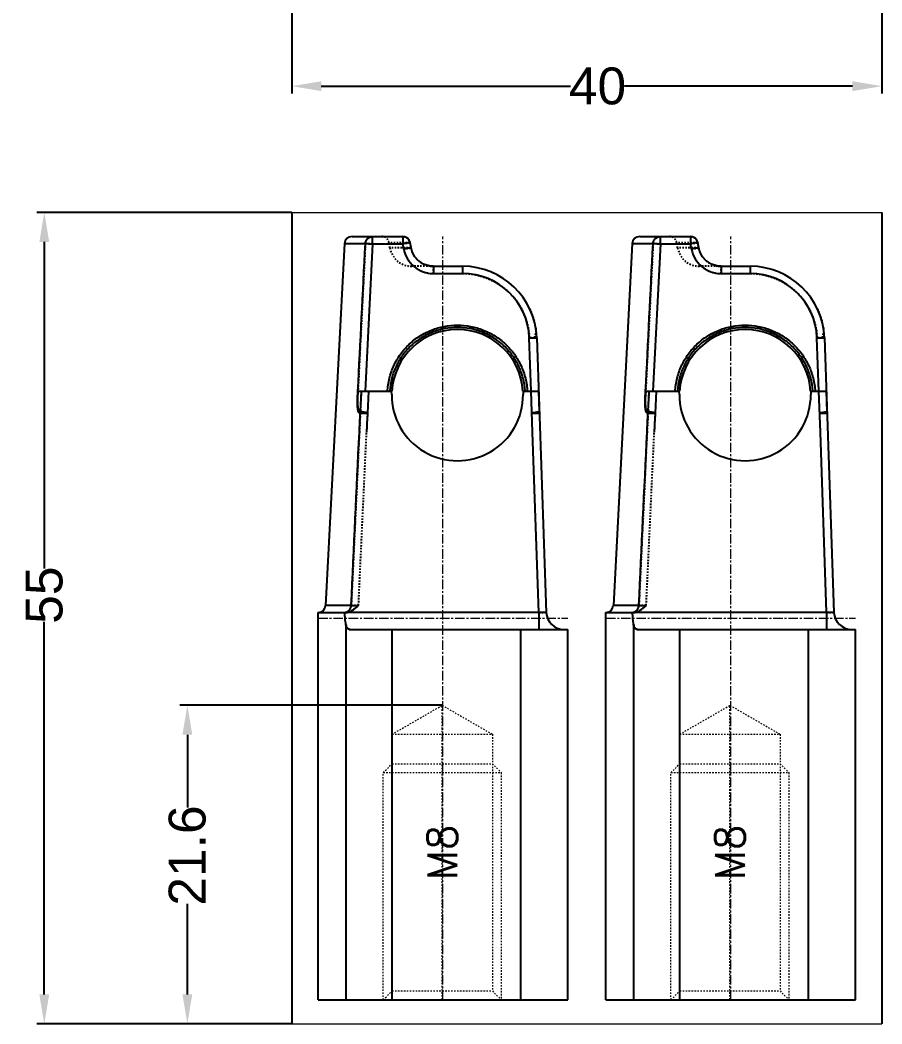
# Model space of a CAD drawing. Header units: inches. Extents: x -1272 to 960, y 895 to 1216.
# Drawn here: x -1048.6 to -990.2, y 1026.1 to 1094.2 of the extents above; entities that cross this region are included whole.
import ezdxf
from ezdxf.enums import TextEntityAlignment as Align

# ---------------------------------------------------------------- set-up
doc = ezdxf.new("R2010")
doc.units = ezdxf.units.IN
doc.header["$MEASUREMENT"] = 0
doc.linetypes.add('CENTER', pattern=[0.6, 0.375, -0.075, 0.075, -0.075])
doc.linetypes.add('HIDDEN', pattern=[0.2, 0.1, -0.1])
doc.layers.add('22', color=7, linetype='Continuous')
doc.layers.add('dim', color=82, linetype='Continuous', lineweight=9)
doc.layers.add('screw', color=33, linetype='Continuous', lineweight=13)
doc.styles.get("Standard").update_dxf_attribs({"font": 'arial.ttf'})
doc.styles.add('TXT', font='txt.shx', dxfattribs={"bigfont": 'gbcbig.shx'})
doc.dimstyles.new('副本 STANDARD', dxfattribs={"dimtxt": 6, "dimasz": 4, "dimexe": 2, "dimexo": 0, "dimgap": 0, "dimtad": 0, "dimdsep": 46, "dimlunit": 6, "dimtxsty": 'Standard', "dimcen": 0, "dimclrd": 4, "dimclre": 4, "dimclrt": 6, "dimazin": 2, "dimtfac": 2, "dimtofl": 0, "dimtmove": 1, "dimatfit": 3, "dimfxl": 0, "dimtolj": 1, "dimtzin": 0, "dimarcsym": 0})

# ---------------------------------------------------------------- blocks, each defined once
blk = doc.blocks.new('*D100')
at = {"layer": 'Defpoints', "color": 0, "transparency": 16777216}
for p in [(-1030.199, 1081.109), (-1046.974, 1026.109), (-1030.199, 1026.109)]:
    blk.add_point(p, dxfattribs=at)
at = {"layer": 'dim', "color": 4, "lineweight": -2, "transparency": 16777216}
for p, q in [((-1030.199, 1081.109), (-1047.473, 1081.109)), ((-1046.974, 1079.109), (-1046.974, 1056.971)), ((-1046.974, 1028.109), (-1046.974, 1053.371)), ((-1030.199, 1026.109), (-1047.473, 1026.109))]:
    blk.add_line(p, q, dxfattribs=at)
at = {"layer": 'dim', "color": 4, "transparency": 16777216}
for points in [[(-1047.307, 1079.109), (-1046.64, 1079.109), (-1046.974, 1081.109)], [(-1047.307, 1028.109), (-1046.64, 1028.109), (-1046.974, 1026.109)]]:
    blk.add_solid(points, dxfattribs=at)
at = {"layer": 'dim', "color": 6, "transparency": 16777216, "insert": (-1046.974, 1055.171), "char_height": 2.5, "attachment_point": 5, "rotation": 90}
blk.add_mtext('\\A1;55', dxfattribs=at)
blk = doc.blocks.new('*D103')
at = {"layer": 'Defpoints', "color": 0, "transparency": 16777216}
for p in [(-1030.199, 1096.051), (-990.199, 1096.051), (-990.199, 1089.671)]:
    blk.add_point(p, dxfattribs=at)
at = {"layer": 'dim', "color": 4, "lineweight": -2, "transparency": 16777216}
for p, q in [((-1030.199, 1096.051), (-1030.199, 1089.171)), ((-990.199, 1096.051), (-990.199, 1089.171)), ((-1028.199, 1089.671), (-1011.31, 1089.671)), ((-992.199, 1089.671), (-1007.637, 1089.671))]:
    blk.add_line(p, q, dxfattribs=at)
at = {"layer": 'dim', "color": 4, "transparency": 16777216}
for points in [[(-1028.199, 1090.004), (-1028.199, 1089.337), (-1030.199, 1089.671)], [(-992.199, 1090.004), (-992.199, 1089.337), (-990.199, 1089.671)]]:
    blk.add_solid(points, dxfattribs=at)
at = {"layer": 'dim', "color": 6, "transparency": 16777216, "insert": (-1009.474, 1089.671), "char_height": 2.5, "attachment_point": 5}
blk.add_mtext('\\A1;40', dxfattribs=at)
blk = doc.blocks.new('*D106')
at = {"layer": 'Defpoints', "color": 0, "transparency": 16777216}
for p in [(-1019.999, 1047.706), (-1037.275, 1026.109), (-1030.199, 1026.109)]:
    blk.add_point(p, dxfattribs=at)
at = {"layer": 'dim', "color": 4, "lineweight": -2, "transparency": 16777216}
for p, q in [((-1019.999, 1047.706), (-1037.775, 1047.706)), ((-1037.275, 1045.706), (-1037.275, 1040.789)), ((-1037.275, 1028.109), (-1037.275, 1034.255)), ((-1030.199, 1026.109), (-1037.775, 1026.109))]:
    blk.add_line(p, q, dxfattribs=at)
at = {"layer": 'dim', "color": 4, "transparency": 16777216}
for points in [[(-1037.609, 1045.706), (-1036.942, 1045.706), (-1037.275, 1047.706)], [(-1037.609, 1028.109), (-1036.942, 1028.109), (-1037.275, 1026.109)]]:
    blk.add_solid(points, dxfattribs=at)
at = {"layer": 'dim', "color": 6, "transparency": 16777216, "insert": (-1037.275, 1037.522), "char_height": 2.5, "attachment_point": 5, "rotation": 90}
blk.add_mtext('\\A1;21.6', dxfattribs=at)

msp = doc.modelspace()

# ---------------------------------------------------------------- linework, layer by layer
for p, q in [((-1030.199, 1081.109), (-1030.199, 1026.109)), ((-990.199, 1081.109), (-990.199, 1026.109))]:
    msp.add_line(p, q)
at = {"layer": '22', "color": 7, "linetype": 'Continuous'}
for p, q in [((-1026.115, 1079.475), (-1022.673, 1079.475)), ((-1024.717, 1078.982), (-1024.717, 1079.475)), ((-1022.673, 1079.475), (-1022.673, 1078.982)), ((-1006.615, 1079.475), (-1003.173, 1079.475)), ((-1005.217, 1078.982), (-1005.217, 1079.475)), ((-1003.173, 1079.475), (-1003.173, 1078.982)), ((-1026.618, 1078.999), (-1027.903, 1054.475)), ((-1026.618, 1078.999), (-1025.212, 1078.999)), ((-1024.717, 1078.982), (-1025.219, 1068.988)), ((-1024.717, 1078.982), (-1022.673, 1078.982)), ((-1022.61, 1078.633), (-1022.673, 1078.982)), ((-1022.115, 1078.714), (-1022.179, 1079.063)), ((-1007.118, 1078.999), (-1008.403, 1054.475)), ((-1007.118, 1078.999), (-1005.712, 1078.999)), ((-1005.217, 1078.982), (-1005.719, 1068.988)), ((-1005.217, 1078.982), (-1003.173, 1078.982)), ((-1003.11, 1078.633), (-1003.173, 1078.982)), ((-1002.615, 1078.714), (-1002.679, 1079.063)), ((-1021.589, 1077.821), (-1021.854, 1078.103)), ((-1002.089, 1077.821), (-1002.354, 1078.103)), ((-1020.597, 1077.465), (-1020.887, 1077.493)), ((-1020.597, 1077.465), (-1020.598, 1076.972)), ((-1020.597, 1077.465), (-1018.619, 1077.465)), ((-1018.619, 1077.465), (-1018.619, 1076.972)), ((-1001.097, 1077.465), (-1001.387, 1077.493)), ((-1001.097, 1077.465), (-1001.098, 1076.972)), ((-1001.097, 1077.465), (-999.119, 1077.465)), ((-999.119, 1077.465), (-999.119, 1076.972)), ((-1020.598, 1076.972), (-1018.619, 1076.972)), ((-1001.098, 1076.972), (-999.119, 1076.972)), ((-1013.973, 1068.988), (-1014.1, 1072.607)), ((-1013.598, 1072.616), (-1012.948, 1054.007)), ((-994.473, 1068.988), (-994.6, 1072.607)), ((-994.098, 1072.616), (-993.448, 1054.007)), ((-1025.739, 1068.499), (-1025.714, 1068.99)), ((-1025.712, 1068.5), (-1025.688, 1068.988)), ((-1025.688, 1068.988), (-1023.431, 1068.988)), ((-1025.542, 1067.611), (-1025.478, 1068.988)), ((-1024.993, 1068.988), (-1025.066, 1067.51)), ((-1023.42, 1068.779), (-1023.431, 1068.988)), ((-1014.51, 1068.988), (-1014.521, 1068.78)), ((-1014.51, 1068.988), (-1013.481, 1068.988)), ((-1013.871, 1066.217), (-1013.974, 1068.988)), ((-1013.481, 1068.988), (-1013.432, 1067.603)), ((-1006.239, 1068.499), (-1006.214, 1068.99)), ((-1006.212, 1068.5), (-1006.188, 1068.988)), ((-1006.188, 1068.988), (-1003.931, 1068.988)), ((-1006.042, 1067.611), (-1005.978, 1068.988)), ((-1005.493, 1068.988), (-1005.566, 1067.51)), ((-1003.92, 1068.779), (-1003.931, 1068.988)), ((-995.01, 1068.988), (-995.021, 1068.78)), ((-995.01, 1068.988), (-993.981, 1068.988)), ((-994.371, 1066.217), (-994.474, 1068.988)), ((-993.981, 1068.988), (-993.932, 1067.603)), ((-1025.542, 1067.611), (-1025.599, 1067.611)), ((-1006.042, 1067.611), (-1006.099, 1067.611)), ((-1025.614, 1067.512), (-1025.558, 1067.512)), ((-1006.114, 1067.512), (-1006.058, 1067.512)), ((-1013.45, 1054.007), (-1013.871, 1066.217)), ((-993.95, 1054.007), (-994.371, 1066.217)), ((-1028.405, 1027.743), (-1028.405, 1053.999)), ((-1028.405, 1053.999), (-1026.534, 1053.999)), ((-1026.17, 1054.475), (-1027.903, 1054.475)), ((-1013.45, 1054.007), (-1026.428, 1054.007)), ((-1013.45, 1054.007), (-1013.45, 1052.843)), ((-1008.905, 1027.743), (-1008.905, 1053.999)), ((-1008.905, 1053.999), (-1007.034, 1053.999)), ((-1006.67, 1054.475), (-1008.403, 1054.475)), ((-993.95, 1054.007), (-1006.928, 1054.007)), ((-993.95, 1054.007), (-993.95, 1052.843)), ((-1026.527, 1053.181), (-1026.527, 1027.743)), ((-1026.239, 1052.843), (-1011.492, 1052.843)), ((-1023.387, 1027.743), (-1023.387, 1052.843)), ((-1014.692, 1052.843), (-1014.692, 1027.743)), ((-1011.492, 1027.743), (-1011.492, 1052.843)), ((-1007.027, 1053.181), (-1007.027, 1027.743)), ((-1006.739, 1052.843), (-991.992, 1052.843)), ((-1003.887, 1027.743), (-1003.887, 1052.843)), ((-995.192, 1052.843), (-995.192, 1027.743)), ((-991.992, 1027.743), (-991.992, 1052.843)), ((-1028.405, 1027.743), (-1011.492, 1027.743)), ((-1008.905, 1027.743), (-991.992, 1027.743))]:
    msp.add_line(p, q, dxfattribs=at)
at = {"layer": '22', "color": 8, "linetype": 'HIDDEN'}
for p, q in [((-1025.212, 1078.999), (-1025.715, 1068.988)), ((-1023.544, 1078.711), (-1023.606, 1079.06)), ((-1022.186, 1079.06), (-1023.606, 1079.06)), ((-1022.122, 1078.711), (-1023.544, 1078.711)), ((-1022.186, 1079.06), (-1022.122, 1078.711)), ((-1022.115, 1078.714), (-1022.122, 1078.711)), ((-1005.712, 1078.999), (-1006.215, 1068.988)), ((-1004.044, 1078.711), (-1004.106, 1079.06)), ((-1002.686, 1079.06), (-1004.106, 1079.06)), ((-1002.622, 1078.711), (-1004.044, 1078.711)), ((-1002.686, 1079.06), (-1002.622, 1078.711)), ((-1002.615, 1078.714), (-1002.622, 1078.711)), ((-1022.037, 1078.439), (-1022.037, 1078.439)), ((-1002.537, 1078.439), (-1002.537, 1078.439)), ((-1020.597, 1077.465), (-1022.06, 1077.465)), ((-1020.885, 1077.492), (-1020.886, 1077.493)), ((-1020.595, 1076.972), (-1020.595, 1077.465)), ((-1001.097, 1077.465), (-1002.56, 1077.465)), ((-1001.385, 1077.492), (-1001.386, 1077.493)), ((-1001.095, 1076.972), (-1001.095, 1077.465)), ((-1014.384, 1075.144), (-1014.399, 1075.144)), ((-994.884, 1075.144), (-994.899, 1075.144)), ((-1025.715, 1068.988), (-1025.688, 1068.988)), ((-1025.489, 1068.988), (-1025.559, 1067.512)), ((-1023.56, 1068.988), (-1023.558, 1069.011)), ((-1023.413, 1068.988), (-1023.431, 1068.988)), ((-1014.528, 1068.988), (-1014.51, 1068.988)), ((-1014.383, 1069.011), (-1014.382, 1068.988)), ((-1013.471, 1068.988), (-1013.481, 1068.988)), ((-1006.215, 1068.988), (-1006.188, 1068.988)), ((-1005.989, 1068.988), (-1006.059, 1067.512)), ((-1004.06, 1068.988), (-1004.058, 1069.011)), ((-1003.913, 1068.988), (-1003.931, 1068.988)), ((-995.028, 1068.988), (-995.01, 1068.988)), ((-994.883, 1069.011), (-994.882, 1068.988)), ((-993.971, 1068.988), (-993.981, 1068.988)), ((-1025.625, 1066.092), (-1025.713, 1064.214)), ((-1025.673, 1054.484), (-1025.128, 1066.217)), ((-1025.619, 1066.216), (-1025.625, 1066.092)), ((-1006.125, 1066.092), (-1006.213, 1064.214)), ((-1006.173, 1054.484), (-1005.628, 1066.217)), ((-1006.119, 1066.216), (-1006.125, 1066.092)), ((-1025.713, 1064.214), (-1025.826, 1061.797)), ((-1006.213, 1064.214), (-1006.326, 1061.797)), ((-1025.827, 1061.797), (-1026.17, 1054.475)), ((-1006.327, 1061.797), (-1006.67, 1054.475))]:
    msp.add_line(p, q, dxfattribs=at)
at = {"layer": '22', "color": 7, "linetype": 'Continuous'}
for points in [[(-1021.854, 1078.103), (-1022.037, 1078.439), (-1022.115, 1078.714)], [(-1002.354, 1078.103), (-1002.537, 1078.439), (-1002.615, 1078.714)], [(-1020.886, 1077.493), (-1021.26, 1077.613), (-1021.589, 1077.822)], [(-1001.386, 1077.493), (-1001.76, 1077.613), (-1002.089, 1077.822)]]:
    msp.add_lwpolyline(points, dxfattribs=at)
for centre, radius, start, end in [((-1026.116, 1078.973), 0.502, 89.95442, 177), ((-1022.673, 1078.973), 0.502, 10.31429, 90.01395), ((-1006.616, 1078.973), 0.502, 89.95442, 177), ((-1003.173, 1078.973), 0.502, 10.31429, 90.01395), ((-1018.619, 1072.44), 5.025, 2, 90), ((-999.119, 1072.44), 5.025, 2, 90), ((-1018.62, 1072.449), 4.523, 1.99983, 89.99444), ((-999.12, 1072.449), 4.523, 1.99983, 89.99444), ((-1018.971, 1068.73), 4.45, 3.32495, 176.67505), ((-999.471, 1068.73), 4.45, 3.32495, 176.67505), ((-1019.144, 1068.73), 4.423, 176.35557, 176.65611), ((-1018.757, 1068.733), 4.383, 3.33362, 3.63618), ((-999.644, 1068.73), 4.423, 176.35557, 176.65611), ((-999.257, 1068.733), 4.383, 3.33362, 3.63618), ((-1018.971, 1068.73), 4.45, 179.37485, 0.63696), ((-999.471, 1068.73), 4.45, 179.37485, 0.63696), ((-1025.106, 1067.486), 0.508, 165.75436, 177.06861), ((-1025.052, 1067.486), 0.507, 167.33946, 176.92664), ((-1013.921, 1067.486), 0.502, 2, 13.44966), ((-1005.606, 1067.486), 0.508, 165.75436, 177.06861), ((-1005.552, 1067.486), 0.507, 167.33946, 176.92664), ((-994.421, 1067.486), 0.502, 2, 13.44966), ((-1028.405, 1054.501), 0.502, 269.99903, 356.99995), ((-1026.664, 1054.487), 0.489, 277.58419, 287.28105), ((-1026.536, 1054.718), 0.719, 270.10342, 278.63975), ((-1011.742, 1054.049), 1.206, 182, 270), ((-1008.905, 1054.501), 0.502, 269.99903, 356.99995), ((-1007.164, 1054.487), 0.489, 277.58419, 287.28105), ((-1007.036, 1054.718), 0.719, 270.10342, 278.63975), ((-992.242, 1054.049), 1.206, 182, 270)]:
    msp.add_arc(centre, radius, start, end, dxfattribs=at)
at = {"layer": '22', "color": 8, "linetype": 'HIDDEN'}
for centre, radius, start, end in [((-1024.101, 1078.973), 0.502, 10, 89.95334), ((-1022.672, 1078.989), 0.486, 67.03486, 70.36338), ((-1022.677, 1078.98), 0.497, 50.16947, 66.97395), ((-1022.675, 1078.981), 0.494, 48.27857, 50.1403), ((-1022.682, 1078.975), 0.504, 29.66826, 48.21024), ((-1022.689, 1078.972), 0.512, 9.9235, 29.53597), ((-1004.601, 1078.973), 0.502, 10, 89.95334), ((-1003.172, 1078.989), 0.486, 67.03486, 70.36338), ((-1003.177, 1078.98), 0.497, 50.16947, 66.97395), ((-1003.175, 1078.981), 0.494, 48.27857, 50.1403), ((-1003.182, 1078.975), 0.504, 29.66826, 48.21024), ((-1003.189, 1078.972), 0.512, 9.9235, 29.53597), ((-1022.06, 1078.973), 1.508, 190, 270.08563), ((-1022.673, 1078.973), 0.502, 10.02286, 10.31429), ((-1002.56, 1078.973), 1.508, 190, 270.08563), ((-1003.173, 1078.973), 0.502, 10.02286, 10.31429), ((-1020.6, 1079.037), 1.571, 244.6151, 245.60018), ((-1020.596, 1079.048), 1.582, 245.63222, 260.49387), ((-1020.595, 1079.055), 1.59, 260.50016, 269.58313), ((-1020.595, 1079.048), 1.583, 269.59076, 270.08436), ((-1001.1, 1079.037), 1.571, 244.6151, 245.60018), ((-1001.096, 1079.048), 1.582, 245.63222, 260.49387), ((-1001.095, 1079.055), 1.59, 260.50016, 269.58313), ((-1001.095, 1079.048), 1.583, 269.59076, 270.08436), ((-1026.663, 1054.484), 0.485, 270.01752, 277.59467), ((-1007.163, 1054.484), 0.485, 270.01752, 277.59467)]:
    msp.add_arc(centre, radius, start, end, dxfattribs=at)
at = {"layer": '22', "color": 7, "linetype": 'Continuous'}
for points, knots in [([(-1025.212, 1078.999), (-1025.209, 1079.062), (-1025.178, 1079.188), (-1025.067, 1079.346), (-1024.906, 1079.451), (-1024.779, 1079.475), (-1024.717, 1079.475)], [0, 0, 0, 0, 0.251661, 0.502266, 0.751556, 1, 1, 1, 1]), ([(-1005.712, 1078.999), (-1005.709, 1079.062), (-1005.678, 1079.188), (-1005.567, 1079.346), (-1005.406, 1079.451), (-1005.279, 1079.475), (-1005.217, 1079.475)], [0, 0, 0, 0, 0.251661, 0.502266, 0.751556, 1, 1, 1, 1]), ([(-1025.212, 1078.999), (-1025.193, 1079), (-1025.135, 1078.999), (-1025.028, 1078.996), (-1024.883, 1078.99), (-1024.775, 1078.985), (-1024.717, 1078.982)], [0, 0, 0, 0, 0.119262, 0.345616, 0.65159, 1, 1, 1, 1]), ([(-1022.179, 1079.063), (-1022.179, 1079.063), (-1022.18, 1079.063), (-1022.182, 1079.063), (-1022.185, 1079.063), (-1022.191, 1079.063), (-1022.202, 1079.061), (-1022.218, 1079.059), (-1022.239, 1079.056), (-1022.264, 1079.052), (-1022.293, 1079.047), (-1022.338, 1079.04), (-1022.403, 1079.03), (-1022.487, 1079.017), (-1022.578, 1079), (-1022.641, 1078.987), (-1022.673, 1078.982)], [0, 0, 0, 0, 0.001474, 0.005186, 0.011245, 0.019655, 0.04348, 0.076507, 0.118392, 0.168734, 0.227098, 0.2929, 0.444277, 0.617165, 0.805019, 1, 1, 1, 1]), ([(-1022.115, 1078.714), (-1022.115, 1078.714), (-1022.117, 1078.714), (-1022.119, 1078.714), (-1022.122, 1078.714), (-1022.129, 1078.713), (-1022.141, 1078.712), (-1022.158, 1078.71), (-1022.178, 1078.707), (-1022.202, 1078.703), (-1022.228, 1078.699), (-1022.269, 1078.692), (-1022.329, 1078.682), (-1022.412, 1078.668), (-1022.508, 1078.651), (-1022.575, 1078.639), (-1022.61, 1078.633)], [0, 0, 0, 0, 0.001761, 0.006113, 0.013065, 0.022527, 0.048543, 0.08309, 0.124934, 0.172627, 0.22482, 0.282416, 0.421231, 0.591497, 0.787839, 1, 1, 1, 1]), ([(-1022.61, 1078.633), (-1022.568, 1078.402), (-1022.399, 1077.951), (-1021.93, 1077.407), (-1021.306, 1077.054), (-1020.832, 1076.972), (-1020.598, 1076.972)], [0, 0, 0, 0, 0.249952, 0.499919, 0.749932, 1, 1, 1, 1]), ([(-1005.712, 1078.999), (-1005.693, 1079), (-1005.635, 1078.999), (-1005.528, 1078.996), (-1005.383, 1078.99), (-1005.275, 1078.985), (-1005.217, 1078.982)], [0, 0, 0, 0, 0.119262, 0.345616, 0.65159, 1, 1, 1, 1]), ([(-1002.679, 1079.063), (-1002.679, 1079.063), (-1002.68, 1079.063), (-1002.682, 1079.063), (-1002.685, 1079.063), (-1002.691, 1079.063), (-1002.702, 1079.061), (-1002.718, 1079.059), (-1002.739, 1079.056), (-1002.764, 1079.052), (-1002.793, 1079.047), (-1002.838, 1079.04), (-1002.903, 1079.03), (-1002.987, 1079.017), (-1003.078, 1079), (-1003.141, 1078.987), (-1003.173, 1078.982)], [0, 0, 0, 0, 0.001474, 0.005186, 0.011245, 0.019655, 0.04348, 0.076507, 0.118392, 0.168734, 0.227098, 0.2929, 0.444277, 0.617165, 0.805019, 1, 1, 1, 1]), ([(-1002.615, 1078.714), (-1002.615, 1078.714), (-1002.617, 1078.714), (-1002.619, 1078.714), (-1002.622, 1078.714), (-1002.629, 1078.713), (-1002.641, 1078.712), (-1002.658, 1078.71), (-1002.678, 1078.707), (-1002.702, 1078.703), (-1002.728, 1078.699), (-1002.769, 1078.692), (-1002.829, 1078.682), (-1002.912, 1078.668), (-1003.008, 1078.651), (-1003.075, 1078.639), (-1003.11, 1078.633)], [0, 0, 0, 0, 0.001761, 0.006113, 0.013065, 0.022527, 0.048543, 0.08309, 0.124934, 0.172627, 0.22482, 0.282416, 0.421231, 0.591497, 0.787839, 1, 1, 1, 1]), ([(-1003.11, 1078.633), (-1003.068, 1078.402), (-1002.899, 1077.951), (-1002.43, 1077.407), (-1001.806, 1077.054), (-1001.332, 1076.972), (-1001.098, 1076.972)], [0, 0, 0, 0, 0.249952, 0.499919, 0.749932, 1, 1, 1, 1]), ([(-1023.717, 1068.988), (-1023.699, 1069.287), (-1023.607, 1069.883), (-1023.305, 1070.734), (-1022.927, 1071.387), (-1022.554, 1071.858), (-1022.138, 1072.29), (-1021.541, 1072.751), (-1020.737, 1073.161), (-1019.871, 1073.418), (-1018.971, 1073.507), (-1018.071, 1073.418), (-1017.205, 1073.161), (-1016.4, 1072.751), (-1015.804, 1072.29), (-1015.387, 1071.858), (-1015.015, 1071.387), (-1014.636, 1070.734), (-1014.335, 1069.883), (-1014.242, 1069.287), (-1014.225, 1068.988)], [0, 0, 0, 0, 0.062451, 0.124941, 0.187457, 0.218774, 0.250099, 0.312571, 0.375028, 0.437484, 0.5, 0.562516, 0.624972, 0.687429, 0.749901, 0.781226, 0.812543, 0.875059, 0.937549, 1, 1, 1, 1]), ([(-1014.383, 1069.011), (-1014.401, 1069.299), (-1014.495, 1069.872), (-1014.79, 1070.69), (-1015.229, 1071.442), (-1015.804, 1072.096), (-1016.494, 1072.626), (-1017.27, 1073.02), (-1018.104, 1073.266), (-1018.971, 1073.351), (-1019.837, 1073.267), (-1020.672, 1073.02), (-1021.448, 1072.626), (-1022.138, 1072.096), (-1022.713, 1071.442), (-1023.152, 1070.691), (-1023.447, 1069.873), (-1023.54, 1069.299), (-1023.558, 1069.011)], [0, 0, 0, 0, 0.062493, 0.124987, 0.187483, 0.249982, 0.31248, 0.374985, 0.437494, 0.499999, 0.562503, 0.625011, 0.687516, 0.750014, 0.812513, 0.87501, 0.937506, 1, 1, 1, 1]), ([(-1004.217, 1068.988), (-1004.199, 1069.287), (-1004.107, 1069.883), (-1003.805, 1070.734), (-1003.427, 1071.387), (-1003.054, 1071.858), (-1002.638, 1072.29), (-1002.041, 1072.751), (-1001.237, 1073.161), (-1000.371, 1073.418), (-999.471, 1073.507), (-998.571, 1073.418), (-997.705, 1073.161), (-996.9, 1072.751), (-996.304, 1072.29), (-995.887, 1071.858), (-995.515, 1071.387), (-995.136, 1070.734), (-994.835, 1069.883), (-994.742, 1069.287), (-994.725, 1068.988)], [0, 0, 0, 0, 0.062451, 0.124941, 0.187457, 0.218774, 0.250099, 0.312571, 0.375028, 0.437484, 0.5, 0.562516, 0.624972, 0.687429, 0.749901, 0.781226, 0.812543, 0.875059, 0.937549, 1, 1, 1, 1]), ([(-994.883, 1069.011), (-994.901, 1069.299), (-994.995, 1069.872), (-995.29, 1070.69), (-995.729, 1071.442), (-996.304, 1072.096), (-996.994, 1072.626), (-997.77, 1073.02), (-998.604, 1073.266), (-999.471, 1073.351), (-1000.337, 1073.267), (-1001.172, 1073.02), (-1001.948, 1072.626), (-1002.638, 1072.096), (-1003.213, 1071.442), (-1003.652, 1070.691), (-1003.947, 1069.873), (-1004.04, 1069.299), (-1004.058, 1069.011)], [0, 0, 0, 0, 0.062493, 0.124987, 0.187483, 0.249982, 0.31248, 0.374985, 0.437494, 0.499999, 0.562503, 0.625011, 0.687516, 0.750014, 0.812513, 0.87501, 0.937506, 1, 1, 1, 1]), ([(-1014.1, 1072.607), (-1014.067, 1072.608), (-1014.003, 1072.61), (-1013.91, 1072.613), (-1013.824, 1072.615), (-1013.759, 1072.617), (-1013.713, 1072.617), (-1013.684, 1072.618), (-1013.658, 1072.618), (-1013.637, 1072.618), (-1013.621, 1072.618), (-1013.61, 1072.617), (-1013.603, 1072.617), (-1013.6, 1072.617), (-1013.599, 1072.616), (-1013.598, 1072.616), (-1013.598, 1072.616)], [0, 0, 0, 0, 0.194825, 0.382556, 0.555367, 0.706773, 0.772642, 0.831069, 0.881465, 0.923399, 0.956463, 0.980315, 0.988736, 0.994803, 0.99852, 1, 1, 1, 1]), ([(-994.6, 1072.607), (-994.567, 1072.608), (-994.503, 1072.61), (-994.41, 1072.613), (-994.324, 1072.615), (-994.259, 1072.617), (-994.213, 1072.617), (-994.184, 1072.618), (-994.158, 1072.618), (-994.137, 1072.618), (-994.121, 1072.618), (-994.11, 1072.617), (-994.103, 1072.617), (-994.1, 1072.617), (-994.099, 1072.616), (-994.098, 1072.616), (-994.098, 1072.616)], [0, 0, 0, 0, 0.194825, 0.382556, 0.555367, 0.706773, 0.772642, 0.831069, 0.881465, 0.923399, 0.956463, 0.980315, 0.988736, 0.994803, 0.99852, 1, 1, 1, 1]), ([(-1025.614, 1067.512), (-1025.616, 1067.512), (-1025.618, 1067.516), (-1025.623, 1067.521), (-1025.63, 1067.528), (-1025.639, 1067.537), (-1025.646, 1067.546), (-1025.654, 1067.555), (-1025.663, 1067.562), (-1025.672, 1067.573), (-1025.679, 1067.589), (-1025.685, 1067.608), (-1025.691, 1067.63), (-1025.698, 1067.654), (-1025.706, 1067.689), (-1025.714, 1067.738), (-1025.725, 1067.801), (-1025.732, 1067.871), (-1025.74, 1067.978), (-1025.746, 1068.123), (-1025.746, 1068.308), (-1025.742, 1068.435), (-1025.739, 1068.499)], [0, 0, 0, 0, 0.005128, 0.011343, 0.022821, 0.034423, 0.046454, 0.057957, 0.068812, 0.081066, 0.097834, 0.118877, 0.141248, 0.165187, 0.191323, 0.248957, 0.31083, 0.380006, 0.457015, 0.625257, 0.80887, 1, 1, 1, 1]), ([(-1025.739, 1068.499), (-1025.737, 1068.5), (-1025.728, 1068.5), (-1025.719, 1068.5), (-1025.712, 1068.5)], [0, 0, 0, 0, 0.186875, 1, 1, 1, 1]), ([(-1025.599, 1067.611), (-1025.604, 1067.611), (-1025.616, 1067.615), (-1025.631, 1067.629), (-1025.645, 1067.65), (-1025.658, 1067.679), (-1025.67, 1067.716), (-1025.685, 1067.779), (-1025.701, 1067.875), (-1025.713, 1068.008), (-1025.719, 1068.16), (-1025.719, 1068.327), (-1025.715, 1068.441), (-1025.712, 1068.5)], [0, 0, 0, 0, 0.017413, 0.038486, 0.06565, 0.099978, 0.141823, 0.191191, 0.311722, 0.458331, 0.626176, 0.809252, 1, 1, 1, 1]), ([(-1013.453, 1068.491), (-1013.453, 1068.491), (-1013.455, 1068.491), (-1013.458, 1068.492), (-1013.461, 1068.492), (-1013.464, 1068.492)], [0, 0, 0, 0, 0.075317, 0.264884, 1, 1, 1, 1]), ([(-1006.114, 1067.512), (-1006.116, 1067.512), (-1006.118, 1067.516), (-1006.123, 1067.521), (-1006.13, 1067.528), (-1006.139, 1067.537), (-1006.146, 1067.546), (-1006.154, 1067.555), (-1006.163, 1067.562), (-1006.172, 1067.573), (-1006.179, 1067.589), (-1006.185, 1067.608), (-1006.191, 1067.63), (-1006.198, 1067.654), (-1006.206, 1067.689), (-1006.214, 1067.738), (-1006.225, 1067.801), (-1006.232, 1067.871), (-1006.24, 1067.978), (-1006.246, 1068.123), (-1006.246, 1068.308), (-1006.242, 1068.435), (-1006.239, 1068.499)], [0, 0, 0, 0, 0.005128, 0.011343, 0.022821, 0.034423, 0.046454, 0.057957, 0.068812, 0.081066, 0.097834, 0.118877, 0.141248, 0.165187, 0.191323, 0.248957, 0.31083, 0.380006, 0.457015, 0.625257, 0.80887, 1, 1, 1, 1]), ([(-1006.239, 1068.499), (-1006.237, 1068.5), (-1006.228, 1068.5), (-1006.219, 1068.5), (-1006.212, 1068.5)], [0, 0, 0, 0, 0.186875, 1, 1, 1, 1]), ([(-1006.099, 1067.611), (-1006.104, 1067.611), (-1006.116, 1067.615), (-1006.131, 1067.629), (-1006.145, 1067.65), (-1006.158, 1067.679), (-1006.17, 1067.716), (-1006.185, 1067.779), (-1006.201, 1067.875), (-1006.213, 1068.008), (-1006.219, 1068.16), (-1006.219, 1068.327), (-1006.215, 1068.441), (-1006.212, 1068.5)], [0, 0, 0, 0, 0.017413, 0.038486, 0.06565, 0.099978, 0.141823, 0.191191, 0.311722, 0.458331, 0.626176, 0.809252, 1, 1, 1, 1]), ([(-993.953, 1068.491), (-993.953, 1068.491), (-993.955, 1068.491), (-993.958, 1068.492), (-993.961, 1068.492), (-993.964, 1068.492)], [0, 0, 0, 0, 0.075317, 0.264884, 1, 1, 1, 1]), ([(-1025.543, 1067.611), (-1025.544, 1067.609), (-1025.546, 1067.605), (-1025.546, 1067.6), (-1025.547, 1067.597)], [0, 0, 0, 0, 0.470256, 1, 1, 1, 1]), ([(-1025.075, 1067.511), (-1025.101, 1067.522), (-1025.155, 1067.536), (-1025.234, 1067.552), (-1025.309, 1067.566), (-1025.377, 1067.577), (-1025.435, 1067.587), (-1025.482, 1067.596), (-1025.517, 1067.604), (-1025.536, 1067.608), (-1025.543, 1067.611)], [0, 0, 0, 0, 0.176381, 0.34705, 0.506964, 0.65148, 0.776338, 0.877867, 0.953088, 1, 1, 1, 1]), ([(-1013.432, 1067.602), (-1013.432, 1067.601), (-1013.436, 1067.598), (-1013.443, 1067.595), (-1013.455, 1067.591), (-1013.479, 1067.585), (-1013.52, 1067.576), (-1013.58, 1067.565), (-1013.654, 1067.552), (-1013.737, 1067.538), (-1013.828, 1067.523), (-1013.89, 1067.511), (-1013.922, 1067.505)], [0, 0, 0, 0, 0.007753, 0.023472, 0.048113, 0.081652, 0.174351, 0.298335, 0.448946, 0.620495, 0.806501, 1, 1, 1, 1]), ([(-1006.043, 1067.611), (-1006.044, 1067.609), (-1006.046, 1067.605), (-1006.046, 1067.6), (-1006.047, 1067.597)], [0, 0, 0, 0, 0.470256, 1, 1, 1, 1]), ([(-1005.575, 1067.511), (-1005.601, 1067.522), (-1005.655, 1067.536), (-1005.734, 1067.552), (-1005.809, 1067.566), (-1005.877, 1067.577), (-1005.935, 1067.587), (-1005.982, 1067.596), (-1006.017, 1067.604), (-1006.036, 1067.608), (-1006.043, 1067.611)], [0, 0, 0, 0, 0.176381, 0.34705, 0.506964, 0.65148, 0.776338, 0.877867, 0.953088, 1, 1, 1, 1]), ([(-993.932, 1067.602), (-993.932, 1067.601), (-993.936, 1067.598), (-993.943, 1067.595), (-993.955, 1067.591), (-993.979, 1067.585), (-994.02, 1067.576), (-994.08, 1067.565), (-994.154, 1067.552), (-994.237, 1067.538), (-994.328, 1067.523), (-994.39, 1067.511), (-994.422, 1067.505)], [0, 0, 0, 0, 0.007753, 0.023472, 0.048113, 0.081652, 0.174351, 0.298335, 0.448946, 0.620495, 0.806501, 1, 1, 1, 1]), ([(-1025.619, 1066.216), (-1025.608, 1066.432), (-1025.587, 1066.864), (-1025.568, 1067.296), (-1025.558, 1067.512)], [0, 0, 0, 0, 0.500127, 1, 1, 1, 1]), ([(-1025.558, 1067.512), (-1025.55, 1067.514), (-1025.531, 1067.516), (-1025.494, 1067.517), (-1025.445, 1067.518), (-1025.359, 1067.518), (-1025.232, 1067.516), (-1025.126, 1067.513), (-1025.069, 1067.511)], [0, 0, 0, 0, 0.046272, 0.121207, 0.222725, 0.347868, 0.653103, 1, 1, 1, 1]), ([(-1025.066, 1067.51), (-1025.079, 1067.295), (-1025.105, 1066.864), (-1025.124, 1066.432), (-1025.134, 1066.217)], [0, 0, 0, 0, 0.499999, 1, 1, 1, 1]), ([(-1013.916, 1067.503), (-1013.884, 1067.505), (-1013.821, 1067.507), (-1013.729, 1067.509), (-1013.645, 1067.51), (-1013.57, 1067.511), (-1013.517, 1067.51), (-1013.481, 1067.51), (-1013.46, 1067.509), (-1013.443, 1067.508), (-1013.431, 1067.507), (-1013.423, 1067.506), (-1013.42, 1067.504), (-1013.419, 1067.504), (-1013.419, 1067.503)], [0, 0, 0, 0, 0.194224, 0.380988, 0.552756, 0.703407, 0.827325, 0.877806, 0.919985, 0.953434, 0.977955, 0.993703, 0.998145, 1, 1, 1, 1]), ([(-1006.119, 1066.216), (-1006.108, 1066.432), (-1006.087, 1066.864), (-1006.068, 1067.296), (-1006.058, 1067.512)], [0, 0, 0, 0, 0.500127, 1, 1, 1, 1]), ([(-1006.058, 1067.512), (-1006.05, 1067.514), (-1006.031, 1067.516), (-1005.994, 1067.517), (-1005.945, 1067.518), (-1005.859, 1067.518), (-1005.732, 1067.516), (-1005.626, 1067.513), (-1005.569, 1067.511)], [0, 0, 0, 0, 0.046272, 0.121207, 0.222725, 0.347868, 0.653103, 1, 1, 1, 1]), ([(-1005.566, 1067.51), (-1005.579, 1067.295), (-1005.605, 1066.864), (-1005.624, 1066.432), (-1005.634, 1066.217)], [0, 0, 0, 0, 0.499999, 1, 1, 1, 1]), ([(-994.416, 1067.503), (-994.384, 1067.505), (-994.321, 1067.507), (-994.229, 1067.509), (-994.145, 1067.51), (-994.07, 1067.511), (-994.017, 1067.51), (-993.981, 1067.51), (-993.96, 1067.509), (-993.943, 1067.508), (-993.931, 1067.507), (-993.923, 1067.506), (-993.92, 1067.504), (-993.919, 1067.504), (-993.919, 1067.503)], [0, 0, 0, 0, 0.194224, 0.380988, 0.552756, 0.703407, 0.827325, 0.877806, 0.919985, 0.953434, 0.977955, 0.993703, 0.998145, 1, 1, 1, 1]), ([(-1026.527, 1053.181), (-1026.552, 1053.304), (-1026.586, 1053.576), (-1026.597, 1053.85), (-1026.599, 1053.999)], [0, 0, 0, 0, 0.457398, 1, 1, 1, 1]), ([(-1026.519, 1054.021), (-1026.471, 1054.036), (-1026.379, 1054.081), (-1026.268, 1054.187), (-1026.193, 1054.323), (-1026.173, 1054.424), (-1026.17, 1054.475)], [0, 0, 0, 0, 0.248249, 0.497686, 0.748437, 1, 1, 1, 1]), ([(-1025.673, 1054.483), (-1025.728, 1054.431), (-1025.839, 1054.329), (-1026.014, 1054.185), (-1026.176, 1054.085), (-1026.316, 1054.03), (-1026.39, 1054.012), (-1026.428, 1054.007)], [0, 0, 0, 0, 0.250041, 0.500028, 0.74989, 0.874954, 1, 1, 1, 1]), ([(-1026.17, 1054.475), (-1026.163, 1054.474), (-1026.143, 1054.473), (-1026.106, 1054.472), (-1026.057, 1054.472), (-1025.968, 1054.473), (-1025.839, 1054.477), (-1025.731, 1054.481), (-1025.673, 1054.484)], [0, 0, 0, 0, 0.044948, 0.119181, 0.220556, 0.345762, 0.651946, 1, 1, 1, 1]), ([(-1012.948, 1054.007), (-1012.948, 1054.003), (-1012.965, 1053.996), (-1012.99, 1053.994), (-1013.038, 1053.991), (-1013.099, 1053.99), (-1013.174, 1053.991), (-1013.293, 1053.996), (-1013.386, 1054.001), (-1013.45, 1054.007)], [0, 0, 0, 0, 0.023326, 0.080194, 0.171946, 0.295658, 0.446541, 0.61881, 1, 1, 1, 1]), ([(-1007.027, 1053.181), (-1007.052, 1053.304), (-1007.086, 1053.576), (-1007.097, 1053.85), (-1007.099, 1053.999)], [0, 0, 0, 0, 0.457398, 1, 1, 1, 1]), ([(-1007.019, 1054.021), (-1006.971, 1054.036), (-1006.879, 1054.081), (-1006.768, 1054.187), (-1006.693, 1054.323), (-1006.673, 1054.424), (-1006.67, 1054.475)], [0, 0, 0, 0, 0.248249, 0.497686, 0.748437, 1, 1, 1, 1]), ([(-1006.173, 1054.483), (-1006.228, 1054.431), (-1006.339, 1054.329), (-1006.514, 1054.185), (-1006.676, 1054.085), (-1006.816, 1054.03), (-1006.89, 1054.012), (-1006.928, 1054.007)], [0, 0, 0, 0, 0.250041, 0.500028, 0.74989, 0.874954, 1, 1, 1, 1]), ([(-1006.67, 1054.475), (-1006.663, 1054.474), (-1006.643, 1054.473), (-1006.606, 1054.472), (-1006.557, 1054.472), (-1006.468, 1054.473), (-1006.339, 1054.477), (-1006.231, 1054.481), (-1006.173, 1054.484)], [0, 0, 0, 0, 0.044948, 0.119181, 0.220556, 0.345762, 0.651946, 1, 1, 1, 1]), ([(-993.448, 1054.007), (-993.448, 1054.003), (-993.465, 1053.996), (-993.49, 1053.994), (-993.538, 1053.991), (-993.599, 1053.99), (-993.674, 1053.991), (-993.793, 1053.996), (-993.886, 1054.001), (-993.95, 1054.007)], [0, 0, 0, 0, 0.023326, 0.080194, 0.171946, 0.295658, 0.446541, 0.61881, 1, 1, 1, 1]), ([(-1026.239, 1052.843), (-1026.274, 1052.843), (-1026.326, 1052.852), (-1026.386, 1052.888), (-1026.441, 1052.941), (-1026.494, 1053.041), (-1026.517, 1053.13), (-1026.527, 1053.181)], [0, 0, 0, 0, 0.213291, 0.318056, 0.42813, 0.682333, 1, 1, 1, 1]), ([(-1006.739, 1052.843), (-1006.774, 1052.843), (-1006.826, 1052.852), (-1006.886, 1052.888), (-1006.941, 1052.941), (-1006.994, 1053.041), (-1007.017, 1053.13), (-1007.027, 1053.181)], [0, 0, 0, 0, 0.213291, 0.318056, 0.42813, 0.682333, 1, 1, 1, 1])]:
    msp.add_open_spline(points, degree=3, knots=knots, dxfattribs=at)
at = {"layer": '22', "color": 8, "linetype": 'HIDDEN'}
for points, knots in [([(-1022.673, 1079.475), (-1022.615, 1079.475), (-1022.5, 1079.455), (-1022.348, 1079.365), (-1022.235, 1079.229), (-1022.195, 1079.117), (-1022.186, 1079.06)], [0, 0, 0, 0, 0.248483, 0.497791, 0.748349, 1, 1, 1, 1]), ([(-1003.173, 1079.475), (-1003.115, 1079.475), (-1003, 1079.455), (-1002.848, 1079.365), (-1002.735, 1079.229), (-1002.695, 1079.117), (-1002.686, 1079.06)], [0, 0, 0, 0, 0.248483, 0.497791, 0.748349, 1, 1, 1, 1]), ([(-1024.717, 1078.982), (-1024.775, 1078.985), (-1024.883, 1078.99), (-1025.028, 1078.996), (-1025.135, 1078.999), (-1025.193, 1079), (-1025.212, 1078.999)], [0, 0, 0, 0, 0.348479, 0.65445, 0.880771, 1, 1, 1, 1]), ([(-1022.673, 1078.982), (-1022.641, 1078.988), (-1022.579, 1079.001), (-1022.487, 1079.017), (-1022.403, 1079.03), (-1022.329, 1079.042), (-1022.275, 1079.05), (-1022.239, 1079.056), (-1022.218, 1079.06), (-1022.202, 1079.062), (-1022.19, 1079.062), (-1022.183, 1079.062), (-1022.178, 1079.061), (-1022.178, 1079.06)], [0, 0, 0, 0, 0.194558, 0.381934, 0.554584, 0.705852, 0.829962, 0.880229, 0.92204, 0.955035, 0.978988, 0.993821, 1, 1, 1, 1]), ([(-1022.61, 1078.633), (-1022.575, 1078.639), (-1022.508, 1078.651), (-1022.412, 1078.668), (-1022.329, 1078.682), (-1022.269, 1078.692), (-1022.228, 1078.699), (-1022.202, 1078.703), (-1022.178, 1078.707), (-1022.158, 1078.71), (-1022.141, 1078.712), (-1022.129, 1078.713), (-1022.122, 1078.714), (-1022.119, 1078.714), (-1022.117, 1078.714), (-1022.115, 1078.714), (-1022.115, 1078.714)], [0, 0, 0, 0, 0.212223, 0.408614, 0.578909, 0.71773, 0.775326, 0.827521, 0.875213, 0.917045, 0.951572, 0.977558, 0.987001, 0.993932, 0.998261, 1, 1, 1, 1]), ([(-1022.61, 1078.633), (-1022.568, 1078.401), (-1022.399, 1077.95), (-1021.929, 1077.406), (-1021.304, 1077.053), (-1020.83, 1076.972), (-1020.595, 1076.972)], [0, 0, 0, 0, 0.24996, 0.49992, 0.749919, 1, 1, 1, 1]), ([(-1022.179, 1079.063), (-1022.179, 1079.062), (-1022.182, 1079.061), (-1022.184, 1079.061), (-1022.186, 1079.06)], [0, 0, 0, 0, 0.264202, 1, 1, 1, 1]), ([(-1022.178, 1079.06), (-1022.178, 1079.06), (-1022.179, 1079.06), (-1022.18, 1079.06), (-1022.183, 1079.06), (-1022.184, 1079.06), (-1022.186, 1079.06)], [0, 0, 0, 0, 0.062141, 0.249603, 0.562431, 1, 1, 1, 1]), ([(-1022.122, 1078.711), (-1022.09, 1078.537), (-1021.96, 1078.196), (-1021.602, 1077.788), (-1021.128, 1077.525), (-1020.77, 1077.465), (-1020.592, 1077.465)], [0, 0, 0, 0, 0.250053, 0.500014, 0.749976, 1, 1, 1, 1]), ([(-1022.122, 1078.711), (-1022.1, 1078.594), (-1022.028, 1078.364), (-1021.841, 1078.054), (-1021.586, 1077.797), (-1021.381, 1077.669), (-1021.273, 1077.618)], [0, 0, 0, 0, 0.249416, 0.499182, 0.749377, 1, 1, 1, 1]), ([(-1005.217, 1078.982), (-1005.275, 1078.985), (-1005.383, 1078.99), (-1005.528, 1078.996), (-1005.635, 1078.999), (-1005.693, 1079), (-1005.712, 1078.999)], [0, 0, 0, 0, 0.348479, 0.65445, 0.880771, 1, 1, 1, 1]), ([(-1003.173, 1078.982), (-1003.141, 1078.988), (-1003.079, 1079.001), (-1002.987, 1079.017), (-1002.903, 1079.03), (-1002.829, 1079.042), (-1002.775, 1079.05), (-1002.739, 1079.056), (-1002.718, 1079.06), (-1002.702, 1079.062), (-1002.69, 1079.062), (-1002.683, 1079.062), (-1002.678, 1079.061), (-1002.678, 1079.06)], [0, 0, 0, 0, 0.194558, 0.381934, 0.554584, 0.705852, 0.829962, 0.880229, 0.92204, 0.955035, 0.978988, 0.993821, 1, 1, 1, 1]), ([(-1003.11, 1078.633), (-1003.075, 1078.639), (-1003.008, 1078.651), (-1002.912, 1078.668), (-1002.829, 1078.682), (-1002.769, 1078.692), (-1002.728, 1078.699), (-1002.702, 1078.703), (-1002.678, 1078.707), (-1002.658, 1078.71), (-1002.641, 1078.712), (-1002.629, 1078.713), (-1002.622, 1078.714), (-1002.619, 1078.714), (-1002.617, 1078.714), (-1002.615, 1078.714), (-1002.615, 1078.714)], [0, 0, 0, 0, 0.212223, 0.408614, 0.578909, 0.71773, 0.775326, 0.827521, 0.875213, 0.917045, 0.951572, 0.977558, 0.987001, 0.993932, 0.998261, 1, 1, 1, 1]), ([(-1003.11, 1078.633), (-1003.068, 1078.401), (-1002.899, 1077.95), (-1002.429, 1077.406), (-1001.804, 1077.053), (-1001.33, 1076.972), (-1001.095, 1076.972)], [0, 0, 0, 0, 0.24996, 0.49992, 0.749919, 1, 1, 1, 1]), ([(-1002.679, 1079.063), (-1002.679, 1079.062), (-1002.682, 1079.061), (-1002.684, 1079.061), (-1002.686, 1079.06)], [0, 0, 0, 0, 0.264202, 1, 1, 1, 1]), ([(-1002.678, 1079.06), (-1002.678, 1079.06), (-1002.679, 1079.06), (-1002.68, 1079.06), (-1002.683, 1079.06), (-1002.684, 1079.06), (-1002.686, 1079.06)], [0, 0, 0, 0, 0.062141, 0.249603, 0.562431, 1, 1, 1, 1]), ([(-1002.622, 1078.711), (-1002.59, 1078.537), (-1002.46, 1078.196), (-1002.102, 1077.788), (-1001.628, 1077.525), (-1001.27, 1077.465), (-1001.092, 1077.465)], [0, 0, 0, 0, 0.250053, 0.500014, 0.749976, 1, 1, 1, 1]), ([(-1002.622, 1078.711), (-1002.6, 1078.594), (-1002.528, 1078.364), (-1002.341, 1078.054), (-1002.086, 1077.797), (-1001.881, 1077.669), (-1001.773, 1077.618)], [0, 0, 0, 0, 0.249416, 0.499182, 0.749377, 1, 1, 1, 1]), ([(-1018.619, 1076.972), (-1018.33, 1076.971), (-1017.751, 1076.916), (-1016.915, 1076.668), (-1016.141, 1076.265), (-1015.458, 1075.722), (-1014.892, 1075.059), (-1014.462, 1074.299), (-1014.185, 1073.473), (-1014.11, 1072.895), (-1014.1, 1072.607)], [0, 0, 0, 0, 0.12501, 0.250018, 0.375023, 0.500024, 0.625022, 0.750016, 0.875009, 1, 1, 1, 1]), ([(-999.119, 1076.972), (-998.83, 1076.971), (-998.251, 1076.916), (-997.415, 1076.668), (-996.641, 1076.265), (-995.958, 1075.722), (-995.392, 1075.059), (-994.962, 1074.299), (-994.685, 1073.473), (-994.61, 1072.895), (-994.6, 1072.607)], [0, 0, 0, 0, 0.12501, 0.250018, 0.375023, 0.500024, 0.625022, 0.750016, 0.875009, 1, 1, 1, 1]), ([(-1014.191, 1074.816), (-1014.207, 1074.845), (-1014.27, 1074.959), (-1014.341, 1075.068), (-1014.399, 1075.144)], [0, 0, 0, 0, 0.256097, 1, 1, 1, 1]), ([(-994.691, 1074.816), (-994.707, 1074.845), (-994.77, 1074.959), (-994.841, 1075.068), (-994.899, 1075.144)], [0, 0, 0, 0, 0.256097, 1, 1, 1, 1]), ([(-1014.085, 1074.606), (-1014.021, 1074.473), (-1013.908, 1074.199), (-1013.814, 1073.917), (-1013.775, 1073.774)], [0, 0, 0, 0, 0.499555, 1, 1, 1, 1]), ([(-994.585, 1074.606), (-994.521, 1074.473), (-994.408, 1074.199), (-994.314, 1073.917), (-994.275, 1073.774)], [0, 0, 0, 0, 0.499555, 1, 1, 1, 1]), ([(-1013.671, 1073.316), (-1013.661, 1073.258), (-1013.645, 1073.143), (-1013.66, 1072.97), (-1013.707, 1072.799), (-1013.733, 1072.68), (-1013.743, 1072.617)], [0, 0, 0, 0, 0.251677, 0.484755, 0.73047, 1, 1, 1, 1]), ([(-994.171, 1073.316), (-994.161, 1073.258), (-994.145, 1073.143), (-994.16, 1072.97), (-994.207, 1072.799), (-994.233, 1072.68), (-994.243, 1072.617)], [0, 0, 0, 0, 0.251677, 0.484755, 0.73047, 1, 1, 1, 1]), ([(-1013.743, 1072.617), (-1013.768, 1072.616), (-1013.887, 1072.614), (-1014.006, 1072.61), (-1014.1, 1072.607)], [0, 0, 0, 0, 0.213663, 1, 1, 1, 1]), ([(-994.243, 1072.617), (-994.268, 1072.616), (-994.387, 1072.614), (-994.506, 1072.61), (-994.6, 1072.607)], [0, 0, 0, 0, 0.213663, 1, 1, 1, 1]), ([(-1025.067, 1067.51), (-1025.074, 1067.402), (-1025.087, 1067.187), (-1025.104, 1066.863), (-1025.116, 1066.54), (-1025.124, 1066.324), (-1025.128, 1066.217)], [0, 0, 0, 0, 0.25, 0.5, 0.749999, 1, 1, 1, 1]), ([(-1013.419, 1067.506), (-1013.419, 1067.507), (-1013.419, 1067.51), (-1013.423, 1067.513), (-1013.43, 1067.517), (-1013.443, 1067.519), (-1013.459, 1067.521), (-1013.48, 1067.523), (-1013.517, 1067.525), (-1013.571, 1067.525), (-1013.647, 1067.524), (-1013.732, 1067.521), (-1013.826, 1067.517), (-1013.889, 1067.51), (-1013.922, 1067.505)], [0, 0, 0, 0, 0.008549, 0.01361, 0.029977, 0.054347, 0.087385, 0.128998, 0.17889, 0.301698, 0.451287, 0.621976, 0.807272, 1, 1, 1, 1]), ([(-1013.419, 1067.503), (-1013.419, 1067.504), (-1013.424, 1067.505), (-1013.431, 1067.507), (-1013.443, 1067.508), (-1013.46, 1067.509), (-1013.481, 1067.51), (-1013.517, 1067.51), (-1013.571, 1067.511), (-1013.645, 1067.51), (-1013.729, 1067.509), (-1013.821, 1067.507), (-1013.884, 1067.505), (-1013.916, 1067.503)], [0, 0, 0, 0, 0.006429, 0.021969, 0.046708, 0.080364, 0.122605, 0.173087, 0.297131, 0.447824, 0.619556, 0.806119, 1, 1, 1, 1]), ([(-1005.567, 1067.51), (-1005.574, 1067.402), (-1005.587, 1067.187), (-1005.604, 1066.863), (-1005.616, 1066.54), (-1005.624, 1066.324), (-1005.628, 1066.217)], [0, 0, 0, 0, 0.25, 0.5, 0.749999, 1, 1, 1, 1]), ([(-993.919, 1067.506), (-993.919, 1067.507), (-993.919, 1067.51), (-993.923, 1067.513), (-993.93, 1067.517), (-993.943, 1067.519), (-993.959, 1067.521), (-993.98, 1067.523), (-994.017, 1067.525), (-994.071, 1067.525), (-994.147, 1067.524), (-994.232, 1067.521), (-994.326, 1067.517), (-994.389, 1067.51), (-994.422, 1067.505)], [0, 0, 0, 0, 0.008549, 0.01361, 0.029977, 0.054347, 0.087385, 0.128998, 0.17889, 0.301698, 0.451287, 0.621976, 0.807272, 1, 1, 1, 1]), ([(-993.919, 1067.503), (-993.919, 1067.504), (-993.924, 1067.505), (-993.931, 1067.507), (-993.943, 1067.508), (-993.96, 1067.509), (-993.981, 1067.51), (-994.017, 1067.51), (-994.071, 1067.511), (-994.145, 1067.51), (-994.229, 1067.509), (-994.321, 1067.507), (-994.384, 1067.505), (-994.416, 1067.503)], [0, 0, 0, 0, 0.006429, 0.021969, 0.046708, 0.080364, 0.122605, 0.173087, 0.297131, 0.447824, 0.619556, 0.806119, 1, 1, 1, 1]), ([(-1026.428, 1054.007), (-1026.39, 1054.012), (-1026.316, 1054.03), (-1026.175, 1054.085), (-1026.013, 1054.183), (-1025.837, 1054.327), (-1025.727, 1054.43), (-1025.673, 1054.484)], [0, 0, 0, 0, 0.125049, 0.250115, 0.499981, 0.749964, 1, 1, 1, 1]), ([(-1025.673, 1054.484), (-1025.731, 1054.481), (-1025.839, 1054.477), (-1025.968, 1054.473), (-1026.056, 1054.472), (-1026.106, 1054.472), (-1026.143, 1054.473), (-1026.163, 1054.474), (-1026.17, 1054.475)], [0, 0, 0, 0, 0.348017, 0.654204, 0.779422, 0.88081, 0.95505, 1, 1, 1, 1]), ([(-1013.45, 1054.007), (-1013.386, 1054.001), (-1013.293, 1053.996), (-1013.174, 1053.991), (-1013.099, 1053.99), (-1013.038, 1053.991), (-1012.99, 1053.994), (-1012.965, 1053.996), (-1012.948, 1054.003), (-1012.948, 1054.007)], [0, 0, 0, 0, 0.381173, 0.553439, 0.704326, 0.828042, 0.919801, 0.976675, 1, 1, 1, 1]), ([(-1006.928, 1054.007), (-1006.89, 1054.012), (-1006.816, 1054.03), (-1006.675, 1054.085), (-1006.513, 1054.183), (-1006.337, 1054.327), (-1006.227, 1054.43), (-1006.173, 1054.484)], [0, 0, 0, 0, 0.125049, 0.250115, 0.499981, 0.749964, 1, 1, 1, 1]), ([(-1006.173, 1054.484), (-1006.231, 1054.481), (-1006.339, 1054.477), (-1006.468, 1054.473), (-1006.556, 1054.472), (-1006.606, 1054.472), (-1006.643, 1054.473), (-1006.663, 1054.474), (-1006.67, 1054.475)], [0, 0, 0, 0, 0.348017, 0.654204, 0.779422, 0.88081, 0.95505, 1, 1, 1, 1]), ([(-993.95, 1054.007), (-993.886, 1054.001), (-993.793, 1053.996), (-993.674, 1053.991), (-993.599, 1053.99), (-993.538, 1053.991), (-993.49, 1053.994), (-993.465, 1053.996), (-993.448, 1054.003), (-993.448, 1054.007)], [0, 0, 0, 0, 0.381173, 0.553439, 0.704326, 0.828042, 0.919801, 0.976675, 1, 1, 1, 1]), ([(-1026.527, 1053.181), (-1026.517, 1053.13), (-1026.494, 1053.041), (-1026.441, 1052.941), (-1026.386, 1052.888), (-1026.326, 1052.852), (-1026.274, 1052.843), (-1026.239, 1052.843)], [0, 0, 0, 0, 0.317527, 0.571815, 0.681957, 0.786726, 1, 1, 1, 1]), ([(-1007.027, 1053.181), (-1007.017, 1053.13), (-1006.994, 1053.041), (-1006.941, 1052.941), (-1006.886, 1052.888), (-1006.826, 1052.852), (-1006.774, 1052.843), (-1006.739, 1052.843)], [0, 0, 0, 0, 0.317527, 0.571815, 0.681957, 0.786726, 1, 1, 1, 1])]:
    msp.add_open_spline(points, degree=3, knots=knots, dxfattribs=at)
for points in [[(-1022.509, 1079.447), (-1022.561, 1079.465), (-1022.617, 1079.475), (-1022.673, 1079.475)], [(-1003.009, 1079.447), (-1003.061, 1079.465), (-1003.117, 1079.475), (-1003.173, 1079.475)], [(-1025.558, 1067.513), (-1025.576, 1067.081), (-1025.598, 1066.649), (-1025.619, 1066.216)], [(-1006.058, 1067.513), (-1006.076, 1067.081), (-1006.098, 1066.649), (-1006.119, 1066.216)], [(-1026.665, 1053.999), (-1026.616, 1053.999), (-1026.566, 1054.006), (-1026.519, 1054.021)], [(-1007.165, 1053.999), (-1007.116, 1053.999), (-1007.066, 1054.006), (-1007.019, 1054.021)]]:
    msp.add_open_spline(points, degree=3, dxfattribs=at)
at = {"layer": '22', "color": 7, "linetype": 'Continuous'}
for points in [[(-1025.714, 1068.99), (-1025.547, 1072.326), (-1025.38, 1075.663), (-1025.212, 1078.999)], [(-1006.214, 1068.99), (-1006.047, 1072.326), (-1005.88, 1075.663), (-1005.712, 1078.999)], [(-1026.17, 1054.475), (-1025.986, 1058.389), (-1025.803, 1062.303), (-1025.619, 1066.216)], [(-1006.67, 1054.475), (-1006.486, 1058.389), (-1006.303, 1062.303), (-1006.119, 1066.216)]]:
    msp.add_open_spline(points, degree=3, dxfattribs=at)
at = {"layer": 'screw', "color": 0, "linetype": 'Continuous', "ltscale": 1.718281}
for p, q in [((-1030.199, 1081.109), (-990.199, 1081.109)), ((-1030.199, 1026.109), (-990.199, 1026.109))]:
    msp.add_line(p, q, dxfattribs=at)
at = {"layer": 'screw', "color": 1, "linetype": 'CENTER', "ltscale": 1.718281}
for p, q in [((-1019.949, 1027.743), (-1019.949, 1079.475)), ((-1000.449, 1027.743), (-1000.449, 1079.475)), ((-1028.405, 1053.609), (-1011.492, 1053.609)), ((-1008.905, 1053.609), (-991.992, 1053.609))]:
    msp.add_line(p, q, dxfattribs=at)
at = {"layer": 'screw', "linetype": 'HIDDEN', "ltscale": 0.497582}
for p, q in [((-1023.399, 1045.743), (-1019.999, 1047.706)), ((-1019.999, 1047.706), (-1016.599, 1045.743)), ((-1003.899, 1045.743), (-1000.499, 1047.706)), ((-1000.499, 1047.706), (-997.099, 1045.743)), ((-1023.399, 1028.343), (-1023.399, 1045.743)), ((-1023.399, 1045.743), (-1016.599, 1045.743)), ((-1016.599, 1045.743), (-1016.599, 1028.343)), ((-1003.899, 1028.343), (-1003.899, 1045.743)), ((-1003.899, 1045.743), (-997.099, 1045.743)), ((-997.099, 1045.743), (-997.099, 1028.343)), ((-1023.999, 1027.743), (-1023.399, 1028.343)), ((-1023.399, 1028.343), (-1016.599, 1028.343)), ((-1016.599, 1028.343), (-1015.999, 1027.743)), ((-1004.499, 1027.743), (-1003.899, 1028.343)), ((-1003.899, 1028.343), (-997.099, 1028.343)), ((-997.099, 1028.343), (-996.499, 1027.743))]:
    msp.add_line(p, q, dxfattribs=at)
at = {"layer": 'screw', "color": 1, "linetype": 'CENTER', "ltscale": 0.310989}
for p, q in [((-1019.999, 1027.743), (-1019.999, 1047.706)), ((-1000.499, 1027.743), (-1000.499, 1047.706))]:
    msp.add_line(p, q, dxfattribs=at)
at = {"layer": 'screw', "color": 92, "linetype": 'HIDDEN', "ltscale": 0.497582}
for p, q in [((-1023.999, 1043.143), (-1023.399, 1043.743)), ((-1023.999, 1027.743), (-1023.999, 1043.143)), ((-1023.999, 1043.143), (-1015.999, 1043.143)), ((-1023.399, 1043.743), (-1016.599, 1043.743)), ((-1016.599, 1043.743), (-1015.999, 1043.143)), ((-1015.999, 1043.143), (-1015.999, 1027.743)), ((-1004.499, 1043.143), (-1003.899, 1043.743)), ((-1004.499, 1027.743), (-1004.499, 1043.143)), ((-1004.499, 1043.143), (-996.499, 1043.143)), ((-1003.899, 1043.743), (-997.099, 1043.743)), ((-997.099, 1043.743), (-996.499, 1043.143)), ((-996.499, 1043.143), (-996.499, 1027.743))]:
    msp.add_line(p, q, dxfattribs=at)

# ---------------------------------------------------------------- texts
at = {"layer": 'screw', "color": 222, "linetype": 'HIDDEN', "ltscale": 0.497582, "style": 'TXT'}
for p in [(-1019.999, 1037.724), (-1000.499, 1037.724)]:
    msp.add_text('M8', height=2, rotation=90, dxfattribs=at).set_placement(p, align=Align.MIDDLE)

# ---------------------------------------------------------------- dimensions: what is measured, and where the dimension line sits
at = {"layer": 'dim'}
dim = msp.add_linear_dim(base=(-990.199, 1089.671), p1=(-1030.199, 1096.051), p2=(-990.199, 1096.051), dimstyle='副本 STANDARD', override={"dimtxt": 2.5, "dimasz": 2, "dimexe": 0.49975, "dimfxl": 1.25}, dxfattribs=at)
dim.commit()
dim.dimension.update_dxf_attribs({"geometry": '*D103', "text_midpoint": (-1009.474, 1089.671), "dimtype": 160})
for base, p1, picture, middle in [((-1046.974, 1026.109), (-1030.199, 1081.109), '*D100', (-1046.974, 1055.171)), ((-1037.275, 1026.109), (-1019.999, 1047.706), '*D106', (-1037.275, 1037.522))]:
    dim = msp.add_linear_dim(base=base, p1=p1, p2=(-1030.199, 1026.109), angle=90, dimstyle='副本 STANDARD', override={"dimtxt": 2.5, "dimasz": 2, "dimexe": 0.49975, "dimfxl": 1.25}, dxfattribs=at)
    dim.commit()
    dim.dimension.update_dxf_attribs({"geometry": picture, "text_midpoint": middle, "dimtype": 160})

doc.saveas('drawing.dxf')
